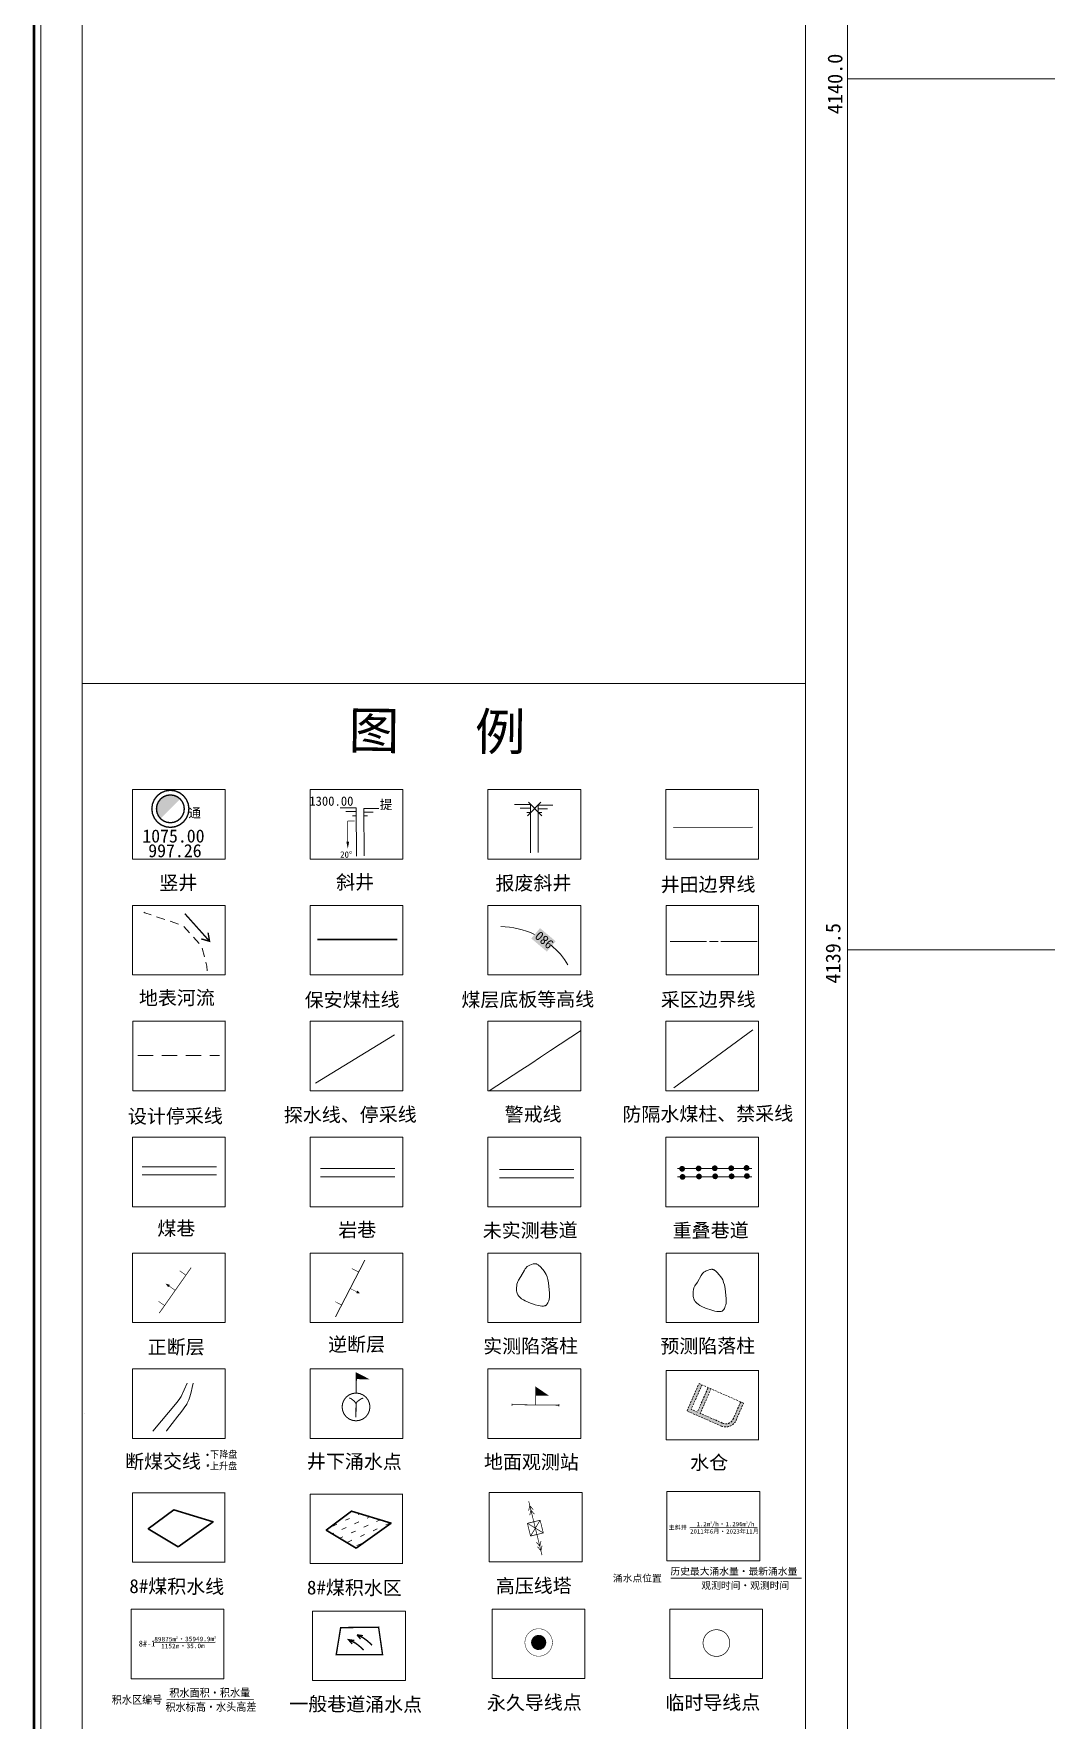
# Model space of a CAD drawing. Header units: inches. Extents: x 19725493 to 19730068, y 4137932 to 4142732.
# Drawn here: x 19725533 to 19726114, y 4139058 to 4140026 of the extents above; entities that cross this region are included whole.
import ezdxf

# ---------------------------------------------------------------- set-up
doc = ezdxf.new("R2010")
doc.units = ezdxf.units.IN
doc.header["$MEASUREMENT"] = 0
for name, pattern in [('井下积水区', [0.004, 0.0015, -0.001, 0.0015]), ('井下积水区_1', [0.004, 0.0015, -0.001, 0.0015]), ('时令河', [0.004, 0.0015, -0.001, 0.0015]), ('虚线', [0.0045, 0.00175, -0.001, 0.00175]), ('采区边界', [0.03, 0.0125, -0.001, 0.003, -0.001, 0.0125])]:
    doc.linetypes.add(name, pattern=pattern)
doc.layers.get('0').update_dxf_attribs({"lineweight": 0})
for name, color, linetype, lineweight in [('图形修饰', 7, 'Continuous', 0), ('水仓', 7, 'Continuous', 15), ('经纬网', 7, 'Continuous', 0)]:
    doc.layers.add(name, color=color, linetype=linetype, lineweight=lineweight)
doc.styles.add('仿宋', font='')
doc.styles.add('宋体', font='')
doc.styles.add('黑体', font='')
doc.styles.add('黑体_b', font='')
doc.styles.get('仿宋').set_extended_font_data('仿宋')
doc.styles.get('宋体').set_extended_font_data('宋体')
doc.styles.get('黑体').set_extended_font_data('黑体')
doc.styles.get('黑体_b').set_extended_font_data('黑体', bold=True)
doc.linetypes.add('井田边界', pattern='A,0.02,-0.002,0.0025,[22,8#煤防灭火系统图（7月份）.shx,S=3.93701e-05,R=0,X=0,Y=-0.0025],0.0025,-0.002,0.02', length=0.049)
doc.linetypes.add('县自治县旗县级市界', pattern='A,0.0015,-0.00115,[23,8#煤防灭火系统图（7月份）.shx,S=3.07087e-07,R=0,X=0,Y=0],-0.00085,0.0015', length=0.005)
doc.linetypes.add('实测陷落柱_1', pattern='A,0.006,[12,8#煤防灭火系统图（7月份）.shx,S=7.87402e-06,R=0,X=0,Y=0.001],0.001,[13,8#煤防灭火系统图（7月份）.shx,S=7.87402e-06,R=0,X=0,Y=0.001],0.006', length=0.013)
doc.linetypes.add('探水线', pattern='A,0.0075,-0.002,[24,8#煤防灭火系统图（7月份）.shx,S=9.44882e-06,R=0,X=0,Y=-0.0005],-0.0005,[25,8#煤防灭火系统图（7月份）.shx,S=2.67717e-05,R=0,X=0,Y=0.0017],-0.0025,0.0075', length=0.02)
doc.linetypes.add('推断陷落柱_1_1', pattern='A,-0.0015,0.0045,[20,8#煤防灭火系统图（7月份）.shx,S=7.87402e-06,R=0,X=0,Y=0.001],0.001,[21,8#煤防灭火系统图（7月份）.shx,S=7.87402e-06,R=0,X=0,Y=0.001],0.0045,-0.0015', length=0.013)
doc.linetypes.add('断层上盘', pattern='A,0.01,-0.00215,[3,8#煤防灭火系统图（7月份）.shx,S=3.07087e-07,R=0,X=0,Y=0],-0.00185,0.01', length=0.024)
doc.linetypes.add('断层下盘_1', pattern='A,0.01,-0.002,[16,8#煤防灭火系统图（7月份）.shx,S=5.56693e-06,R=0,X=0,Y=0],0,[17,8#煤防灭火系统图（7月份）.shx,S=5.56693e-06,R=0,X=0,Y=0],0,[18,8#煤防灭火系统图（7月份）.shx,S=5.56693e-06,R=0,X=0,Y=0],0,[19,8#煤防灭火系统图（7月份）.shx,S=5.56693e-06,R=0,X=0,Y=0],-0.002,0.01', length=0.024)
doc.linetypes.add('防水危险区警戒线', pattern='A,0.0075,-0.0025,[26,8#煤防灭火系统图（7月份）.shx,S=1.39213e-05,R=0,X=0,Y=0],0,[27,8#煤防灭火系统图（7月份）.shx,S=1.39213e-05,R=0,X=0,Y=0],0,[28,8#煤防灭火系统图（7月份）.shx,S=1.39213e-05,R=0,X=0,Y=0],0,[29,8#煤防灭火系统图（7月份）.shx,S=1.39213e-05,R=0,X=0,Y=0],-0.0025,0.0075', length=0.02)

# ---------------------------------------------------------------- blocks, each defined once
blk = doc.blocks.new('单线正断层')
blk.add_hatch(color=0).paths.add_polyline_path([(10, 0), (6.3, 1.3), (6.3, -1.3)], flags=17)
at = {"color": 0}
for points, const_width in [([(0, -25), (0, 25)], 0.625), ([(0, 16.7), (6.3, 16.7)], 0.469), ([(6.3, 0), (0, 0)], 0.469), ([(0, -16.7), (6.3, -16.7)], 0.469)]:
    blk.add_lwpolyline(points, dxfattribs=dict(at, const_width=const_width))
blk = doc.blocks.new('依比例尺的电线塔')
at = {"color": 0, "const_width": 0.399}
for points in [[(0, 0), (-15.96, 0)], [(-13.3, 0), (-10.65, 1.35)], [(-13.3, 0), (-10.65, -1.35)], [(-10.64, 0), (-7.99, 1.35)], [(-10.64, 0), (-7.99, -1.35)], [(0, 0), (-3.76, 3.76)], [(-3.76, 3.76), (3.76, 3.76), (3.76, -3.76), (-3.76, -3.76), (-3.76, 3.76)], [(0, 0), (-3.76, -3.76)], [(0, 0), (3.76, 3.76)], [(0, 0), (3.76, -3.76)], [(0, 0), (15.96, 0)], [(10.64, 0), (7.99, 1.35)], [(10.64, 0), (7.99, -1.35)], [(13.3, 0), (10.65, 1.35)], [(13.3, 0), (10.65, -1.35)]]:
    blk.add_lwpolyline(points, dxfattribs=at)
blk = doc.blocks.new('单线逆断层1_1')
blk.add_hatch(color=0).paths.add_polyline_path([(0, 6.38), (-0.86, 4.25), (0.84, 4.25)], flags=17)
at = {"color": 0, "const_width": 0.319}
for points in [[(-10.64, 0), (-10.64, -4.26)], [(0, 0), (0, 4.26)], [(10.64, 0), (10.64, -4.26)]]:
    blk.add_lwpolyline(points, dxfattribs=at)
blk = doc.blocks.new('巷道底板高程')
blk.add_hatch(color=0).paths.add_polyline_path([(0.66, 0), (0.64, 0.17), (0.58, 0.33), (0.47, 0.47), (0.33, 0.58), (0.17, 0.64), (0, 0.66), (-0.17, 0.64), (-0.33, 0.58), (-0.47, 0.47), (-0.58, 0.33), (-0.64, 0.17), (-0.66, 0), (-0.64, -0.17), (-0.58, -0.33), (-0.47, -0.47), (-0.33, -0.58), (-0.17, -0.64), (0, -0.66), (0.17, -0.64), (0.33, -0.58), (0.47, -0.47), (0.58, -0.33), (0.64, -0.17)], flags=17)
blk = doc.blocks.new('河流方向')
at = {"color": 0, "const_width": 1.2}
for points in [[(0, 0), (-40, 0)], [(-8, 4), (0, 0), (-8, -4)]]:
    blk.add_lwpolyline(points, dxfattribs=at)
blk = doc.blocks.new('河流观测站')
at = {"true_color": 0xff0000}
blk.add_hatch(color=1, dxfattribs=at).paths.add_polyline_path([(-0.09, 8), (-0.09, 4), (5.91, 4)], flags=17)
at = {"color": 7, "const_width": 0.3}
for points in [[(-10.04, 0.41), (-10.04, -0.59)], [(10, 0), (-10, 0)], [(10.13, -0.5), (10.13, 0.5)]]:
    blk.add_lwpolyline(points, dxfattribs=at)
at = {"color": 1, "true_color": 0xff0000, "const_width": 0.3}
blk.add_lwpolyline([(0, 0), (0, 4)], dxfattribs=at)
blk = doc.blocks.new('井下涌水点观测站')
at = {"true_color": 0xff0000}
blk.add_hatch(color=1, dxfattribs=at).paths.add_polyline_path([(-0.18, 10), (-0.18, 8), (3.82, 8)], flags=17)
at = {"color": 1, "true_color": 0xff0000, "const_width": 0.3}
for points in [[(0, 4), (0, 8)], [(-1.98, 2.57), (-1.48, 2.39), (-1.02, 2.02), (-0.57, 1.7), (0, 1)], [(0, 1), (0.3, 1.52), (0.93, 1.98), (1.43, 2.34), (2.02, 2.57)], [(0, -3), (0, 1)]]:
    blk.add_lwpolyline(points, dxfattribs=at)
at = {"color": 7, "const_width": 0.3}
blk.add_lwpolyline([(4, 0), (3.86, 1.04), (3.46, 2), (2.83, 2.83), (2, 3.46), (1.04, 3.86), (0, 4), (-1.04, 3.86), (-2, 3.46), (-2.83, 2.83), (-3.46, 2), (-3.86, 1.04), (-4, 0), (-3.86, -1.04), (-3.46, -2), (-2.83, -2.83), (-2, -3.46), (-1.04, -3.86), (0, -4), (1.04, -3.86), (2, -3.46), (2.83, -2.83), (3.46, -2), (3.86, -1.04), (4, 0)], dxfattribs=at)
blk = doc.blocks.new('一般巷道涌水点')
at = {"color": 7, "const_width": 0.3}
blk.add_lwpolyline([(0, 0), (10, 0), (9.14, 5.95), (0.96, 5.86), (0, 0)], dxfattribs=at)
at = {"color": 5, "true_color": 0x0000ff, "const_width": 0.3}
for points in [[(4.48, 4.3), (5.75, 4.11)], [(4.48, 4.3), (5.25, 3.39)], [(4.48, 4.3), (5.89, 3.61), (6.57, 3.11), (7.16, 2.61), (7.75, 2.07)], [(3.93, 3.07), (2.66, 3.25), (3.43, 2.34)], [(2.66, 3.25), (4.07, 2.57), (4.75, 2.07), (5.34, 1.57), (5.93, 1.02)]]:
    blk.add_lwpolyline(points, dxfattribs=at)
blk = doc.blocks.new('变坡点1')
for points in [[(11.97, -3.19), (11.97, -4.79)], [(11.97, -4.79), (15.96, -3.99), (11.97, -3.19)]]:
    blk.add_hatch(color=0).paths.add_polyline_path(points, flags=17)
at = {"color": 0, "const_width": 0.399}
for points in [[(0, -3.99), (0, 0)], [(11.97, -3.99), (0, -3.99)]]:
    blk.add_lwpolyline(points, dxfattribs=at)
blk = doc.blocks.new('圆形竖井_1')
blk.add_hatch(color=0).paths.add_polyline_path([(-6.91, -3.99), (-7.45, -3.19), (-7.71, -2.06), (-8.05, -0.99), (-7.98, 0), (-7.71, 2.06), (-7.45, 3.19), (-5.64, 5.64), (-3.99, 6.91), (-2.68, 7.67), (-0.99, 8.05), (0.65, 8.05), (2.06, 7.71), (3.99, 6.91), (5.64, 5.64), (-5.64, -5.64)], flags=17)
at = {"color": 0, "const_width": 0.798}
for points in [[(10.64, 0), (10.28, 2.76), (9.21, 5.32), (7.52, 7.52), (5.32, 9.21), (2.76, 10.28), (0, 10.64), (-2.76, 10.28), (-5.32, 9.21), (-7.52, 7.52), (-9.21, 5.32), (-10.28, 2.76), (-10.64, 0), (-10.28, -2.76), (-9.21, -5.32), (-7.52, -7.52), (-5.32, -9.21), (-2.76, -10.28), (0, -10.64), (2.76, -10.28), (5.32, -9.21), (7.52, -7.52), (9.21, -5.32), (10.28, -2.76), (10.64, 0)], [(7.98, 0), (7.71, 2.06), (6.91, 3.99), (5.64, 5.64), (3.99, 6.91), (2.06, 7.71), (0, 7.98), (-2.06, 7.71), (-3.99, 6.91), (-5.64, 5.64), (-6.91, 3.99), (-7.71, 2.06), (-7.98, 0), (-7.71, -2.06), (-6.91, -3.99), (-5.64, -5.64), (-3.99, -6.91), (-2.06, -7.71), (0, -7.98), (2.06, -7.71), (3.99, -6.91), (5.64, -5.64), (6.91, -3.99), (7.71, -2.06), (7.98, 0)]]:
    blk.add_lwpolyline(points, dxfattribs=at)

msp = doc.modelspace()

# ---------------------------------------------------------------- hatches: boundary and pattern name
msp.add_hatch(color=256).paths.add_polyline_path([(19725935.98, 4139230.13), (19725940.26, 4139239.87), (19725940.26, 4139239.87)], flags=17)
msp.add_hatch(color=256).paths.add_polyline_path([(19725935.98, 4139230.13), (19725940.26, 4139239.87), (19725940.26, 4139239.87)], flags=17)
msp.add_hatch(color=256).paths.add_polyline_path([(19725935.98, 4139230.13), (19725940.26, 4139239.87), (19725940.26, 4139239.87)], flags=17)
at = {"layer": '图形修饰', "true_color": 0xffffff}
msp.add_hatch(color=7, dxfattribs=at).paths.add_polyline_path([(19725832.41, 4139505.01), (19725827.4, 4139499.06), (19725818.47, 4139506.57), (19725823.48, 4139512.52)], flags=17)
at = {"layer": '图形修饰'}
for points in [[(19725906.68, 4139374.32), (19725906.59, 4139374.92), (19725906.29, 4139375.45), (19725905.82, 4139375.83), (19725905.25, 4139376.02), (19725904.64, 4139375.99), (19725904.09, 4139375.75), (19725903.66, 4139375.32), (19725903.41, 4139374.77), (19725903.37, 4139374.17), (19725903.56, 4139373.59), (19725903.93, 4139373.12), (19725904.46, 4139372.81), (19725905.06, 4139372.71), (19725905.65, 4139372.84), (19725906.16, 4139373.16), (19725906.52, 4139373.65), (19725906.68, 4139374.24)], [(19725916.13, 4139374.54), (19725916.04, 4139375.14), (19725915.74, 4139375.67), (19725915.27, 4139376.05), (19725914.69, 4139376.24), (19725914.09, 4139376.21), (19725913.53, 4139375.97), (19725913.1, 4139375.55), (19725912.85, 4139374.99), (19725912.82, 4139374.39), (19725913, 4139373.81), (19725913.38, 4139373.34), (19725913.9, 4139373.03), (19725914.5, 4139372.93), (19725915.09, 4139373.06), (19725915.6, 4139373.38), (19725915.96, 4139373.87), (19725916.12, 4139374.46)], [(19725925.41, 4139374.65), (19725925.32, 4139375.25), (19725925.02, 4139375.78), (19725924.55, 4139376.16), (19725923.97, 4139376.35), (19725923.37, 4139376.33), (19725922.81, 4139376.08), (19725922.38, 4139375.66), (19725922.13, 4139375.1), (19725922.1, 4139374.5), (19725922.28, 4139373.92), (19725922.66, 4139373.45), (19725923.18, 4139373.14), (19725923.78, 4139373.04), (19725924.38, 4139373.17), (19725924.89, 4139373.49), (19725925.24, 4139373.98), (19725925.4, 4139374.57)], [(19725934.86, 4139374.65), (19725934.76, 4139375.25), (19725934.46, 4139375.78), (19725934, 4139376.16), (19725933.42, 4139376.35), (19725932.82, 4139376.33), (19725932.26, 4139376.08), (19725931.83, 4139375.66), (19725931.58, 4139375.1), (19725931.54, 4139374.5), (19725931.73, 4139373.92), (19725932.11, 4139373.45), (19725932.63, 4139373.14), (19725933.23, 4139373.04), (19725933.82, 4139373.17), (19725934.33, 4139373.49), (19725934.69, 4139373.98), (19725934.85, 4139374.57)], [(19725943.64, 4139374.82), (19725943.55, 4139375.42), (19725943.25, 4139375.95), (19725942.78, 4139376.33), (19725942.2, 4139376.52), (19725941.6, 4139376.49), (19725941.04, 4139376.25), (19725940.61, 4139375.82), (19725940.36, 4139375.27), (19725940.33, 4139374.66), (19725940.51, 4139374.09), (19725940.89, 4139373.61), (19725941.41, 4139373.31), (19725942.01, 4139373.21), (19725942.61, 4139373.33), (19725943.12, 4139373.66), (19725943.47, 4139374.15), (19725943.63, 4139374.73)], [(19725943.86, 4139370.18), (19725943.77, 4139370.78), (19725943.47, 4139371.3), (19725943, 4139371.69), (19725942.42, 4139371.88), (19725941.82, 4139371.85), (19725941.26, 4139371.61), (19725940.83, 4139371.18), (19725940.58, 4139370.63), (19725940.55, 4139370.02), (19725940.73, 4139369.45), (19725941.11, 4139368.97), (19725941.63, 4139368.67), (19725942.23, 4139368.57), (19725942.83, 4139368.69), (19725943.34, 4139369.02), (19725943.7, 4139369.51), (19725943.86, 4139370.09)], [(19725906.9, 4139369.68), (19725906.81, 4139370.28), (19725906.51, 4139370.81), (19725906.04, 4139371.19), (19725905.47, 4139371.38), (19725904.86, 4139371.35), (19725904.31, 4139371.11), (19725903.88, 4139370.68), (19725903.63, 4139370.13), (19725903.59, 4139369.53), (19725903.78, 4139368.95), (19725904.16, 4139368.48), (19725904.68, 4139368.17), (19725905.28, 4139368.07), (19725905.87, 4139368.2), (19725906.38, 4139368.52), (19725906.74, 4139369.01), (19725906.9, 4139369.6)], [(19725916.35, 4139369.9), (19725916.26, 4139370.5), (19725915.96, 4139371.03), (19725915.49, 4139371.41), (19725914.91, 4139371.6), (19725914.31, 4139371.57), (19725913.75, 4139371.33), (19725913.32, 4139370.91), (19725913.07, 4139370.35), (19725913.04, 4139369.75), (19725913.22, 4139369.17), (19725913.6, 4139368.7), (19725914.12, 4139368.39), (19725914.72, 4139368.29), (19725915.32, 4139368.42), (19725915.83, 4139368.74), (19725916.18, 4139369.23), (19725916.34, 4139369.82)], [(19725925.63, 4139370.01), (19725925.54, 4139370.61), (19725925.24, 4139371.14), (19725924.77, 4139371.52), (19725924.2, 4139371.71), (19725923.59, 4139371.69), (19725923.03, 4139371.44), (19725922.6, 4139371.02), (19725922.35, 4139370.46), (19725922.32, 4139369.86), (19725922.5, 4139369.28), (19725922.88, 4139368.81), (19725923.41, 4139368.5), (19725924, 4139368.4), (19725924.6, 4139368.53), (19725925.11, 4139368.85), (19725925.47, 4139369.34), (19725925.63, 4139369.93)], [(19725935.08, 4139370.01), (19725934.99, 4139370.61), (19725934.69, 4139371.14), (19725934.22, 4139371.52), (19725933.64, 4139371.71), (19725933.04, 4139371.69), (19725932.48, 4139371.44), (19725932.05, 4139371.02), (19725931.8, 4139370.46), (19725931.77, 4139369.86), (19725931.95, 4139369.28), (19725932.33, 4139368.81), (19725932.85, 4139368.5), (19725933.45, 4139368.4), (19725934.04, 4139368.53), (19725934.55, 4139368.85), (19725934.91, 4139369.34), (19725935.07, 4139369.93)]]:
    msp.add_hatch(color=7, dxfattribs=at).paths.add_polyline_path(points, flags=17)
at = {"layer": '图形修饰', "lineweight": 0, "true_color": 0x0000ff}
h = msp.add_hatch(dxfattribs=at)
h.set_pattern_fill('井下积水区_1_1', color=5, scale=1330, angle=24.38333, style=0, pattern_type=2)
h.set_pattern_definition([(24.383, (19725700.5574, 4139158.772), (-3.2945, 7.2682), [2.66, -5.32]), (204.383, (19725700.993, 4139154.589), (3.2945, -7.2682), [2.66, -5.32])])
h.paths.add_polyline_path([(19725700.78, 4139167.01), (19725718.03, 4139156.68), (19725737.27, 4139170.78), (19725715.37, 4139177.88)], flags=17)
at = {"layer": '图形修饰', "true_color": 0xff0000}
msp.add_hatch(color=1, dxfattribs=at).paths.add_polyline_path([(19725826.9, 4139102.38), (19725826.29, 4139104.69), (19725824.53, 4139106.3), (19725822.17, 4139106.69), (19725819.98, 4139105.73), (19725818.67, 4139103.73), (19725818.65, 4139101.34), (19725819.94, 4139099.33), (19725822.12, 4139098.35), (19725824.48, 4139098.71), (19725826.27, 4139100.29)], flags=17)
at = {"layer": '水仓', "true_color": 0x00ff00}
for points in [[(19725914.73, 4139251.11), (19725907.82, 4139235.38), (19725925.93, 4139227.42), (19725926.66, 4139229.08), (19725915.39, 4139234.03), (19725921.59, 4139248.15), (19725919.93, 4139248.87), (19725913.74, 4139234.75), (19725910.2, 4139236.31), (19725916.39, 4139250.39)], [(19725938.61, 4139240.6), (19725934.33, 4139230.86), (19725933.59, 4139229.65), (19725932.28, 4139228.59), (19725930.72, 4139228.07), (19725929.51, 4139228.05), (19725926.66, 4139229.08), (19725925.93, 4139227.42), (19725926.71, 4139227.08), (19725928.47, 4139226.41), (19725930.05, 4139226.21), (19725931.71, 4139226.43), (19725933.41, 4139227.15), (19725934.6, 4139228.09), (19725935.98, 4139230.13), (19725940.26, 4139239.87)]]:
    msp.add_hatch(color=3, dxfattribs=at).paths.add_polyline_path(points, flags=17)

# ---------------------------------------------------------------- linework, layer by layer
at = {"flags": 128}
msp.add_lwpolyline([(19725562.9, 4140056.72), (19725562.9, 4140690.58), (19725975.8, 4140690.58), (19725975.8, 4139904.02)], dxfattribs=at)
at = {"linetype": 'Continuous', "flags": 128}
msp.add_lwpolyline([(19725560.81, 4139653.02), (19725975.81, 4139653.02), (19725975.81, 4138831.02), (19725560.81, 4138831.02), (19725560.81, 4139653.02)], dxfattribs=at)
at = {"layer": '图形修饰', "lineweight": 5}
for p, q in [((19725560.81, 4142500), (19725560.81, 4138000)), ((19725975.81, 4138000), (19725975.81, 4142500)), ((19725560.81, 4138853), (19725560.81, 4139459.48)), ((19725560.81, 4139459.48), (19725560.81, 4138657.53)), ((19725894.42, 4139272.16), (19725894.42, 4139272.16)), ((19725562.14, 4139234.15), (19725562.14, 4139234.15)), ((19725588.31, 4139205.66), (19725588.31, 4139205.66)), ((19725641.51, 4139205.66), (19725641.51, 4139205.66))]:
    msp.add_line(p, q, dxfattribs=at)
at = {"layer": '图形修饰', "color": 1, "lineweight": 5, "true_color": 0xff0000}
for p, q in [((19725823.88, 4139584.82), (19725816.23, 4139576.95)), ((19725816.89, 4139584.88), (19725824.46, 4139576.89)), ((19725706.07, 4139289.47), (19725722.93, 4139321.87))]:
    msp.add_line(p, q, dxfattribs=at)
at = {"layer": '图形修饰', "color": 1, "lineweight": 30, "true_color": 0xff0000}
msp.add_line((19725695.86, 4139505.91), (19725741.6, 4139505.91), dxfattribs=at)
at = {"layer": '图形修饰', "color": 1, "linetype": '探水线', "lineweight": 5, "ltscale": 1250, "true_color": 0xff0000}
msp.add_line((19725694.72, 4139423.63), (19725739.93, 4139451.32), dxfattribs=at)
at = {"layer": '图形修饰', "color": 1, "lineweight": 9, "true_color": 0xff0000}
msp.add_line((19725900.32, 4139420.94), (19725945.59, 4139454.12), dxfattribs=at)
at = {"layer": '图形修饰', "linetype": '虚线', "lineweight": 9, "ltscale": 5000}
msp.add_line((19725592.78, 4139439.44), (19725639.62, 4139439.44), dxfattribs=at)
at = {"layer": '图形修饰', "color": 7, "linetype": 'Continuous', "lineweight": 9}
for p, q in [((19725595.17, 4139375.58), (19725637.82, 4139375.58)), ((19725595.17, 4139370.94), (19725637.82, 4139370.94))]:
    msp.add_line(p, q, dxfattribs=at)
at = {"layer": '图形修饰', "color": 30, "linetype": 'Continuous', "lineweight": 9, "true_color": 0xff8000}
for p, q in [((19725697.49, 4139374.48), (19725740.13, 4139374.48)), ((19725902.29, 4139374.47), (19725944.93, 4139374.47)), ((19725697.49, 4139369.84), (19725740.13, 4139369.84)), ((19725902.29, 4139369.83), (19725944.93, 4139369.83))]:
    msp.add_line(p, q, dxfattribs=at)
at = {"layer": '图形修饰', "linetype": '县自治县旗县级市界', "lineweight": 5, "ltscale": 1064}
for p, q in [((19725800.32, 4139373.92), (19725842.96, 4139373.92)), ((19725800.32, 4139369.28), (19725842.96, 4139369.28))]:
    msp.add_line(p, q, dxfattribs=at)
at = {"layer": '图形修饰', "color": 30, "linetype": '井下积水区_1', "lineweight": 0, "ltscale": 665, "true_color": 0xff8000}
msp.add_line((19725914.73, 4139251.11), (19725940.26, 4139239.87), dxfattribs=at)
at = {"layer": '图形修饰', "color": 1, "linetype": '井下积水区', "lineweight": 5, "ltscale": 2660, "true_color": 0xff0000}
for p, q in [((19725632.23, 4139204.41), (19725633.52, 4139203.64)), ((19725632.88, 4139204.02), (19725632.49, 4139203.38)), ((19725633.27, 4139204.66), (19725632.88, 4139204.02))]:
    msp.add_line(p, q, dxfattribs=at)
at = {"layer": '图形修饰', "color": 7, "lineweight": 0}
for p, q in [((19725909.41, 4139168.36), (19725948.11, 4139168.54)), ((19725898.55, 4139139.36), (19725973.49, 4139139.36)), ((19725602.36, 4139102.47), (19725637.06, 4139102.65)), ((19725609.29, 4139069.5), (19725659.11, 4139069.77))]:
    msp.add_line(p, q, dxfattribs=at)
at = {"layer": '图形修饰', "color": 7, "lineweight": 50, "flags": 128}
msp.add_lwpolyline([(19730028, 4137972), (19730028, 4142528), (19725533, 4142528), (19725533, 4137972), (19725533, 4137972), (19730028, 4137972)], dxfattribs=at)
at = {"layer": '图形修饰', "color": 7, "lineweight": 20, "flags": 128}
msp.add_lwpolyline([(19730024, 4137976), (19730024, 4142524), (19730024, 4142524), (19725537, 4142524), (19725537, 4137976), (19730024, 4137976)], dxfattribs=at)
at = {"layer": '图形修饰', "lineweight": 5, "flags": 128}
for points in [[(19725999.81, 4138000), (19725999.81, 4142500)], [(19725642.87, 4139592.04), (19725642.87, 4139552.14), (19725642.87, 4139552.14), (19725589.67, 4139552.14), (19725589.67, 4139552.14), (19725589.67, 4139592.04), (19725642.87, 4139592.04)], [(19725691.64, 4139592.04), (19725744.84, 4139592.04), (19725744.84, 4139592.04), (19725744.84, 4139552.14), (19725744.84, 4139552.14), (19725691.64, 4139552.14), (19725691.64, 4139592.04)], [(19725793.6, 4139592.04), (19725846.8, 4139592.04), (19725846.8, 4139592.04), (19725846.8, 4139552.14), (19725846.8, 4139552.14), (19725793.6, 4139552.14), (19725793.6, 4139552.14), (19725793.6, 4139592.04)], [(19725895.57, 4139592.04), (19725948.77, 4139592.04), (19725948.77, 4139592.04), (19725948.77, 4139552.14), (19725948.77, 4139552.14), (19725895.57, 4139552.14), (19725895.57, 4139552.14), (19725895.57, 4139592.04)], [(19725589.67, 4139525.54), (19725642.87, 4139525.54), (19725642.87, 4139525.54), (19725642.87, 4139485.64), (19725642.87, 4139485.64), (19725589.67, 4139485.64), (19725589.67, 4139485.64), (19725589.67, 4139525.54)], [(19725642.87, 4139525.54), (19725642.87, 4139485.64), (19725589.67, 4139485.64), (19725589.67, 4139485.64), (19725589.67, 4139525.54), (19725642.87, 4139525.54)], [(19725691.64, 4139525.54), (19725744.84, 4139525.54), (19725744.84, 4139525.54), (19725744.84, 4139485.64), (19725744.84, 4139485.64), (19725691.64, 4139485.64), (19725691.64, 4139485.64), (19725691.64, 4139525.54)], [(19725846.8, 4139525.54), (19725846.8, 4139485.64), (19725793.6, 4139485.64), (19725793.6, 4139485.64), (19725793.6, 4139525.54), (19725846.8, 4139525.54)], [(19725948.77, 4139485.64), (19725948.77, 4139525.54), (19725948.97, 4139525.54), (19725895.79, 4139525.54), (19725895.79, 4139485.64), (19725895.79, 4139485.64), (19725948.97, 4139485.64)], [(19725642.87, 4139419.14), (19725642.87, 4139459.04), (19725643.07, 4139459.04), (19725589.89, 4139459.04), (19725589.89, 4139419.14), (19725589.89, 4139419.14), (19725643.07, 4139419.14)], [(19725691.64, 4139459.04), (19725744.84, 4139459.04), (19725744.84, 4139459.04), (19725744.84, 4139419.14), (19725744.84, 4139419.14), (19725691.64, 4139419.14), (19725691.64, 4139419.14), (19725691.64, 4139459.04)], [(19725846.8, 4139459.04), (19725846.8, 4139419.14), (19725793.6, 4139419.14), (19725793.6, 4139419.14), (19725793.6, 4139459.04), (19725846.8, 4139459.04)], [(19725948.77, 4139419.14), (19725895.57, 4139419.14), (19725895.57, 4139419.14), (19725895.57, 4139459.04), (19725948.77, 4139459.04), (19725948.77, 4139459.04), (19725948.77, 4139419.14)], [(19725589.67, 4139392.54), (19725642.87, 4139392.54), (19725642.87, 4139392.54), (19725642.87, 4139352.64), (19725642.87, 4139352.64), (19725589.67, 4139352.64), (19725589.67, 4139352.64), (19725589.67, 4139392.54)], [(19725744.84, 4139352.64), (19725744.84, 4139392.54), (19725744.84, 4139392.54), (19725691.65, 4139392.54), (19725691.65, 4139352.64), (19725691.65, 4139352.64), (19725744.84, 4139352.64)], [(19725846.8, 4139352.64), (19725793.6, 4139352.64), (19725793.6, 4139352.64), (19725793.6, 4139392.54), (19725846.8, 4139392.54), (19725846.8, 4139392.54), (19725846.8, 4139352.64)], [(19725948.77, 4139352.64), (19725895.57, 4139352.64), (19725895.57, 4139352.64), (19725895.57, 4139392.54), (19725948.77, 4139392.54), (19725948.77, 4139392.54), (19725948.77, 4139352.64)], [(19725589.67, 4139326.04), (19725642.87, 4139326.04), (19725642.87, 4139326.04), (19725642.87, 4139286.14), (19725642.87, 4139286.14), (19725589.67, 4139286.14), (19725589.67, 4139286.14), (19725589.67, 4139326.04)], [(19725744.84, 4139326.04), (19725744.84, 4139286.14), (19725691.64, 4139286.14), (19725691.64, 4139286.14), (19725691.64, 4139326.04), (19725744.84, 4139326.04)], [(19725793.6, 4139326.04), (19725846.8, 4139326.04), (19725846.8, 4139326.04), (19725846.8, 4139286.14), (19725846.8, 4139286.14), (19725793.6, 4139286.14), (19725793.6, 4139286.14), (19725793.6, 4139326.04)], [(19725948.77, 4139286.14), (19725948.77, 4139326.04), (19725948.97, 4139326.04), (19725895.79, 4139326.04), (19725895.79, 4139286.14), (19725895.79, 4139286.14), (19725948.97, 4139286.14)], [(19725642.87, 4139219.64), (19725589.67, 4139219.64), (19725589.67, 4139219.64), (19725589.67, 4139259.54), (19725642.87, 4139259.54), (19725642.87, 4139259.54), (19725642.87, 4139219.64)], [(19725744.84, 4139259.54), (19725744.84, 4139219.64), (19725691.64, 4139219.64), (19725691.64, 4139219.64), (19725691.64, 4139259.54), (19725744.84, 4139259.54)], [(19725846.8, 4139219.64), (19725793.6, 4139219.64), (19725793.6, 4139219.64), (19725793.6, 4139259.54), (19725846.8, 4139259.54), (19725846.8, 4139259.54), (19725846.8, 4139219.64)], [(19725948.77, 4139218.8), (19725948.77, 4139258.7), (19725948.97, 4139258.7), (19725895.79, 4139258.7), (19725895.79, 4139218.8), (19725895.79, 4139218.8), (19725948.97, 4139218.8)], [(19725642.71, 4139148.56), (19725642.71, 4139188.46), (19725642.91, 4139188.46), (19725589.72, 4139188.46), (19725589.72, 4139148.56), (19725589.72, 4139148.56), (19725642.91, 4139148.56)], [(19725847.56, 4139148.76), (19725794.36, 4139148.76), (19725794.36, 4139148.76), (19725794.36, 4139188.66), (19725847.56, 4139188.66), (19725847.56, 4139188.66), (19725847.56, 4139148.76)], [(19725949.51, 4139149.3), (19725896.31, 4139149.3), (19725896.31, 4139149.3), (19725896.31, 4139189.2), (19725949.51, 4139189.2), (19725949.51, 4139189.2), (19725949.51, 4139149.3)], [(19725744.6, 4139147.8), (19725744.6, 4139187.7), (19725744.8, 4139187.7), (19725691.61, 4139187.7), (19725691.61, 4139147.8), (19725691.61, 4139147.8), (19725744.8, 4139147.8)], [(19725588.88, 4139121.63), (19725642.08, 4139121.63), (19725642.08, 4139121.63), (19725642.08, 4139081.73), (19725642.08, 4139081.73), (19725588.88, 4139081.73), (19725588.88, 4139081.73), (19725588.88, 4139121.63)], [(19725746.2, 4139120.5), (19725746.2, 4139080.6), (19725693, 4139080.6), (19725693, 4139080.6), (19725693, 4139120.5), (19725746.2, 4139120.5)], [(19725796.02, 4139121.65), (19725849.22, 4139121.65), (19725849.22, 4139121.65), (19725849.22, 4139081.75), (19725849.22, 4139081.75), (19725796.02, 4139081.75), (19725796.02, 4139081.75), (19725796.02, 4139121.65)], [(19725897.98, 4139121.65), (19725951.18, 4139121.65), (19725951.18, 4139121.65), (19725951.18, 4139081.75), (19725951.18, 4139081.75), (19725897.98, 4139081.75), (19725897.98, 4139081.75), (19725897.98, 4139121.65)]]:
    msp.add_lwpolyline(points, dxfattribs=at)
at = {"layer": '图形修饰', "color": 30, "lineweight": 9, "true_color": 0xff8000, "flags": 128}
for points in [[(19725718.06, 4139581.53), (19725708.84, 4139581.56)], [(19725718.06, 4139579.4), (19725712.02, 4139579.42)], [(19725718.05, 4139576.93), (19725715.92, 4139576.93)], [(19725718.06, 4139581.53), (19725718.11, 4139553.83)], [(19725722.41, 4139576.95), (19725724.54, 4139576.94)], [(19725722.42, 4139581.21), (19725730.94, 4139581.18)], [(19725722.42, 4139581.21), (19725722.49, 4139553.93)], [(19725722.42, 4139579.08), (19725727.74, 4139579.06)], [(19725818.04, 4139583.52), (19725808.82, 4139583.55)], [(19725818.05, 4139581.39), (19725812, 4139581.41)], [(19725818.03, 4139578.91), (19725815.9, 4139578.92)], [(19725818.04, 4139583.52), (19725818.1, 4139555.82)], [(19725822.39, 4139578.94), (19725824.52, 4139578.93)], [(19725822.4, 4139581.07), (19725827.72, 4139581.05)], [(19725822.41, 4139583.19), (19725830.92, 4139583.17)], [(19725822.41, 4139583.19), (19725822.47, 4139555.92)]]:
    msp.add_lwpolyline(points, dxfattribs=at)
at = {"layer": '图形修饰', "linetype": '井田边界', "lineweight": 18, "ltscale": 814.285714, "flags": 128}
msp.add_lwpolyline([(19725945.42, 4139570.53), (19725900.06, 4139570.3)], dxfattribs=at)
at = {"layer": '图形修饰', "color": 4, "linetype": '时令河', "lineweight": 9, "ltscale": 3325, "true_color": 0x00ffff, "flags": 128}
msp.add_lwpolyline([(19725632.52, 4139487.99), (19725632.38, 4139490.71), (19725629.42, 4139502.11), (19725618.57, 4139514.02), (19725596.81, 4139521.28), (19725596.25, 4139521.75)], dxfattribs=at)
at = {"layer": '图形修饰', "color": 1, "linetype": '采区边界', "lineweight": 15, "ltscale": 1666.666667, "true_color": 0xff0000, "flags": 128}
msp.add_lwpolyline([(19725948.14, 4139504.8), (19725897.68, 4139504.82)], dxfattribs=at)
at = {"layer": '图形修饰', "color": 1, "linetype": '防水危险区警戒线', "lineweight": 5, "ltscale": 1250, "true_color": 0xff0000, "flags": 128}
msp.add_lwpolyline([(19725794.29, 4139419.14), (19725812.5, 4139430.94), (19725818.14, 4139434.69), (19725823.78, 4139438.45), (19725829.47, 4139442.23), (19725846.63, 4139453.64)], dxfattribs=at)
at = {"layer": '图形修饰', "color": 1, "linetype": '实测陷落柱_1', "lineweight": 5, "ltscale": 1227.692308, "true_color": 0xff0000, "flags": 128}
msp.add_lwpolyline([(19725810.65, 4139309.62), (19725810.48, 4139309.17), (19725810.24, 4139308.22), (19725810.08, 4139307.24), (19725810, 4139306.26), (19725809.99, 4139305.28), (19725810.07, 4139304.32), (19725810.19, 4139303.62), (19725810.36, 4139302.95), (19725810.55, 4139302.42), (19725810.69, 4139302.11), (19725810.89, 4139301.77), (19725811.13, 4139301.46), (19725811.48, 4139301.05), (19725812.06, 4139300.49), (19725812.93, 4139299.81), (19725813.9, 4139299.19), (19725814.93, 4139298.63), (19725817.15, 4139297.65), (19725820.7, 4139296.37), (19725822.47, 4139295.89), (19725823.61, 4139295.68), (19725824.43, 4139295.6), (19725824.95, 4139295.58), (19725825.46, 4139295.61), (19725825.83, 4139295.66), (19725826.18, 4139295.74), (19725826.4, 4139295.81), (19725826.61, 4139295.9), (19725826.82, 4139296), (19725826.92, 4139296.06), (19725827.01, 4139296.13), (19725827.11, 4139296.2), (19725827.28, 4139296.38), (19725827.44, 4139296.57), (19725827.66, 4139296.89), (19725827.93, 4139297.36), (19725828.17, 4139297.87), (19725828.46, 4139298.69), (19725828.7, 4139299.54), (19725828.87, 4139300.47), (19725828.96, 4139301.54), (19725828.96, 4139302.97), (19725828.31, 4139308.94), (19725827.91, 4139310.94), (19725827.5, 4139312.38), (19725827.16, 4139313.31), (19725826.95, 4139313.76), (19725826.4, 4139314.75), (19725825.77, 4139315.7), (19725825.06, 4139316.61), (19725823.56, 4139318.24), (19725822.79, 4139318.94), (19725822.38, 4139319.24), (19725821.97, 4139319.51), (19725821.65, 4139319.67), (19725821.43, 4139319.76), (19725821.21, 4139319.83), (19725821.09, 4139319.86), (19725820.94, 4139319.88), (19725820.79, 4139319.89), (19725820.48, 4139319.89), (19725820.01, 4139319.84), (19725819.54, 4139319.75), (19725818.59, 4139319.46), (19725817.54, 4139319.05), (19725816.89, 4139318.72), (19725816.42, 4139318.44), (19725816.13, 4139318.23), (19725815.99, 4139318.11), (19725815.7, 4139317.84), (19725815.44, 4139317.54), (19725814.95, 4139316.91), (19725814.51, 4139316.24), (19725812.55, 4139312.6), (19725811.06, 4139310.4), (19725810.84, 4139310.02), (19725810.65, 4139309.62)], dxfattribs=at)
at = {"layer": '图形修饰', "color": 1, "linetype": '推断陷落柱_1_1', "lineweight": 0, "ltscale": 689.969325, "true_color": 0xff0000, "flags": 128}
msp.add_lwpolyline([(19725911.97, 4139306.43), (19725911.81, 4139305.97), (19725911.56, 4139305.03), (19725911.4, 4139304.05), (19725911.32, 4139303.06), (19725911.32, 4139302.08), (19725911.4, 4139301.12), (19725911.51, 4139300.43), (19725911.68, 4139299.75), (19725911.87, 4139299.22), (19725912.01, 4139298.92), (19725912.22, 4139298.58), (19725912.45, 4139298.26), (19725912.8, 4139297.86), (19725913.39, 4139297.3), (19725914.26, 4139296.62), (19725915.22, 4139296), (19725916.25, 4139295.44), (19725918.48, 4139294.45), (19725922.03, 4139293.17), (19725923.8, 4139292.69), (19725924.93, 4139292.49), (19725925.75, 4139292.4), (19725926.28, 4139292.39), (19725926.79, 4139292.42), (19725927.15, 4139292.47), (19725927.5, 4139292.55), (19725927.73, 4139292.62), (19725927.94, 4139292.7), (19725928.15, 4139292.81), (19725928.25, 4139292.87), (19725928.34, 4139292.94), (19725928.43, 4139293.01), (19725928.6, 4139293.19), (19725928.77, 4139293.38), (19725928.99, 4139293.7), (19725929.26, 4139294.17), (19725929.49, 4139294.68), (19725929.79, 4139295.49), (19725930.02, 4139296.35), (19725930.2, 4139297.28), (19725930.29, 4139298.35), (19725930.29, 4139299.78), (19725929.63, 4139305.75), (19725929.24, 4139307.75), (19725928.83, 4139309.19), (19725928.48, 4139310.12), (19725928.28, 4139310.57), (19725927.73, 4139311.56), (19725927.09, 4139312.51), (19725926.39, 4139313.42), (19725924.89, 4139315.05), (19725924.11, 4139315.75), (19725923.71, 4139316.05), (19725923.3, 4139316.31), (19725922.97, 4139316.48), (19725922.76, 4139316.57), (19725922.53, 4139316.64), (19725922.42, 4139316.67), (19725922.27, 4139316.69), (19725922.12, 4139316.7), (19725921.81, 4139316.7), (19725921.34, 4139316.65), (19725920.86, 4139316.55), (19725919.92, 4139316.27), (19725918.87, 4139315.86), (19725918.21, 4139315.53), (19725917.75, 4139315.24), (19725917.45, 4139315.03), (19725917.31, 4139314.92), (19725917.03, 4139314.65), (19725916.77, 4139314.35), (19725916.28, 4139313.72), (19725915.84, 4139313.05), (19725913.87, 4139309.41), (19725912.39, 4139307.21), (19725912.17, 4139306.82), (19725911.97, 4139306.43)], dxfattribs=at)
at = {"layer": '图形修饰', "color": 1, "linetype": '断层上盘', "lineweight": 5, "ltscale": 1330, "true_color": 0xff0000, "flags": 128}
msp.add_lwpolyline([(19725601.33, 4139223.83), (19725615.35, 4139240.39), (19725616.89, 4139242.57), (19725617.59, 4139243.7), (19725621.08, 4139251.38)], dxfattribs=at)
at = {"layer": '图形修饰', "color": 1, "linetype": '断层下盘_1', "lineweight": 5, "ltscale": 1330, "true_color": 0xff0000, "flags": 128}
msp.add_lwpolyline([(19725609.08, 4139223.88), (19725609.09, 4139223.9), (19725609.11, 4139223.93), (19725609.12, 4139223.95), (19725609.13, 4139223.97), (19725612.34, 4139228.24), (19725615.73, 4139232.38), (19725617.39, 4139234.48), (19725618.97, 4139236.6), (19725619.71, 4139237.69), (19725620.42, 4139238.79), (19725620.76, 4139239.35), (19725621.08, 4139239.92), (19725621.66, 4139241.08), (19725621.91, 4139241.69), (19725622.14, 4139242.32), (19725622.55, 4139243.58), (19725623.25, 4139246.17), (19725623.89, 4139248.8), (19725624.56, 4139251.4)], dxfattribs=at)
at = {"layer": '图形修饰', "color": 30, "linetype": '井下积水区_1', "lineweight": 0, "ltscale": 665, "true_color": 0xff8000, "flags": 128}
for points in [[(19725927.49, 4139226.74), (19725925.93, 4139227.42), (19725913.01, 4139233.1), (19725907.82, 4139235.38), (19725914.73, 4139251.11)], [(19725927.49, 4139226.74), (19725925.93, 4139227.42), (19725913.01, 4139233.1), (19725907.82, 4139235.38), (19725914.73, 4139251.11)], [(19725927.49, 4139226.74), (19725925.93, 4139227.42), (19725913.01, 4139233.1), (19725907.82, 4139235.38), (19725914.73, 4139251.11)], [(19725927.49, 4139226.74), (19725925.93, 4139227.42), (19725913.01, 4139233.1), (19725907.82, 4139235.38), (19725914.73, 4139251.11)], [(19725927.49, 4139226.74), (19725925.93, 4139227.42), (19725913.01, 4139233.1), (19725907.82, 4139235.38), (19725914.73, 4139251.11)], [(19725927.49, 4139226.74), (19725925.93, 4139227.42), (19725913.01, 4139233.1), (19725907.82, 4139235.38), (19725914.73, 4139251.11)], [(19725927.49, 4139226.74), (19725925.93, 4139227.42), (19725913.01, 4139233.1), (19725907.82, 4139235.38), (19725914.73, 4139251.11)], [(19725916.39, 4139250.39), (19725910.2, 4139236.31), (19725913.74, 4139234.75), (19725918.44, 4139245.47), (19725919.93, 4139248.87)], [(19725916.39, 4139250.39), (19725910.2, 4139236.31), (19725913.74, 4139234.75), (19725918.44, 4139245.47), (19725919.93, 4139248.87)], [(19725916.39, 4139250.39), (19725910.2, 4139236.31), (19725913.74, 4139234.75), (19725918.44, 4139245.47), (19725919.93, 4139248.87)], [(19725916.39, 4139250.39), (19725910.2, 4139236.31), (19725913.74, 4139234.75), (19725918.44, 4139245.47), (19725919.93, 4139248.87)], [(19725916.39, 4139250.39), (19725910.2, 4139236.31), (19725913.74, 4139234.75), (19725918.44, 4139245.47), (19725919.93, 4139248.87)], [(19725916.39, 4139250.39), (19725910.2, 4139236.31), (19725913.74, 4139234.75), (19725918.44, 4139245.47), (19725919.93, 4139248.87)], [(19725916.39, 4139250.39), (19725910.2, 4139236.31), (19725913.74, 4139234.75), (19725918.44, 4139245.47), (19725919.93, 4139248.87)], [(19725916.39, 4139250.39), (19725910.2, 4139236.31), (19725913.74, 4139234.75), (19725918.44, 4139245.47), (19725919.93, 4139248.87)], [(19725921.59, 4139248.15), (19725920.1, 4139244.74), (19725915.39, 4139234.03), (19725926.66, 4139229.08), (19725928.22, 4139228.4)], [(19725921.59, 4139248.15), (19725920.1, 4139244.74), (19725915.39, 4139234.03), (19725926.66, 4139229.08), (19725928.22, 4139228.4)], [(19725921.59, 4139248.15), (19725920.1, 4139244.74), (19725915.39, 4139234.03), (19725926.66, 4139229.08), (19725928.22, 4139228.4)], [(19725921.59, 4139248.15), (19725920.1, 4139244.74), (19725915.39, 4139234.03), (19725926.66, 4139229.08), (19725928.22, 4139228.4)], [(19725921.59, 4139248.15), (19725920.1, 4139244.74), (19725915.39, 4139234.03), (19725926.66, 4139229.08), (19725928.22, 4139228.4)], [(19725921.59, 4139248.15), (19725920.1, 4139244.74), (19725915.39, 4139234.03), (19725926.66, 4139229.08), (19725928.22, 4139228.4)], [(19725921.59, 4139248.15), (19725920.1, 4139244.74), (19725915.39, 4139234.03), (19725926.66, 4139229.08), (19725928.22, 4139228.4)], [(19725921.59, 4139248.15), (19725920.1, 4139244.74), (19725915.39, 4139234.03), (19725926.66, 4139229.08), (19725928.22, 4139228.4)], [(19725938.61, 4139240.6), (19725934.33, 4139230.86)], [(19725938.61, 4139240.6), (19725934.33, 4139230.86)], [(19725938.61, 4139240.6), (19725934.33, 4139230.86)], [(19725938.61, 4139240.6), (19725934.33, 4139230.86)], [(19725938.61, 4139240.6), (19725934.33, 4139230.86)], [(19725938.61, 4139240.6), (19725934.33, 4139230.86)], [(19725938.61, 4139240.6), (19725934.33, 4139230.86)], [(19725935.98, 4139230.13), (19725940.26, 4139239.87)], [(19725935.98, 4139230.13), (19725940.26, 4139239.87)], [(19725935.98, 4139230.13), (19725940.26, 4139239.87)], [(19725935.98, 4139230.13), (19725940.26, 4139239.87)], [(19725935.98, 4139230.13), (19725940.26, 4139239.87)], [(19725935.98, 4139230.13), (19725940.26, 4139239.87)], [(19725935.98, 4139230.13), (19725940.26, 4139239.87)], [(19725935.98, 4139230.13), (19725940.26, 4139239.87)]]:
    msp.add_lwpolyline(points, dxfattribs=at)
at = {"layer": '图形修饰', "color": 5, "lineweight": 30, "true_color": 0x0000ff, "flags": 128}
for points in [[(19725615.95, 4139157.44), (19725598.69, 4139167.78), (19725613.28, 4139178.65), (19725635.89, 4139171.78), (19725615.95, 4139157.44)], [(19725718.03, 4139156.68), (19725700.78, 4139167.01), (19725715.37, 4139177.88), (19725737.98, 4139171.02), (19725718.03, 4139156.68)]]:
    msp.add_lwpolyline(points, dxfattribs=at)
at = {"layer": '图形修饰', "color": 7}
for points, const_width in [([(19725830.58, 4139102.51, -1), (19725814.8, 4139102.51, -1), (19725830.58, 4139102.51)], 0.25), ([(19725932.34, 4139102.18, -1), (19725917.03, 4139102.18, -1), (19725932.34, 4139102.18)], 0.4)]:
    msp.add_lwpolyline(points, format="xyb", dxfattribs=dict(at, const_width=const_width))
at = {"layer": '图形修饰', "const_width": 0.25}
msp.add_lwpolyline([(19725826.9, 4139102.51, -1), (19725818.49, 4139102.51, -1), (19725826.9, 4139102.51)], format="xyb", dxfattribs=at)
at = {"layer": '图形修饰', "color": 7, "lineweight": 9}
for start, end in [(64.36376, 89.65819), (30.96873, 49.84594)]:
    msp.add_arc((19725800.77, 4139468.22), 45.15, start, end, dxfattribs=at)
at = {"layer": '图形修饰', "color": 30, "linetype": '井下积水区_1', "lineweight": 0, "ltscale": 665, "true_color": 0xff8000}
for radius, start, end in [(6.46, 246.70204, 336.79924), (4.65, 246.8603, 337.09157)]:
    msp.add_arc((19725930.05, 4139232.67), radius, start, end, dxfattribs=at)
at = {"layer": '经纬网', "color": 18, "lineweight": 9, "true_color": 0x260000, "flags": 128}
for points in [[(19725999.81, 4140000), (19730000, 4140000)], [(19725999.81, 4139500), (19730000, 4139500)]]:
    msp.add_lwpolyline(points, dxfattribs=at)

# ---------------------------------------------------------------- block references
at = {"layer": '图形修饰'}
for name, p, rotation in [('圆形竖井_1', (19725611.39, 4139581), 0.3133649035358924), ('变坡点1', (19725717.17, 4139574.07), 269.9999999955555)]:
    msp.add_blockref(name, p, dxfattribs=dict(at, rotation=rotation))
at = {"layer": '图形修饰', "color": 4, "true_color": 0x00ffff, "xscale": 0.532, "yscale": 0.665, "rotation": 311.8134459282978}
msp.add_blockref('河流方向', (19725633.88, 4139504.97), dxfattribs=at)
at = {"layer": '图形修饰', "color": 1, "true_color": 0xff0000, "xscale": 0.6809600000000001, "yscale": 0.6384000000000001, "rotation": 144.9698132951515}
msp.add_blockref('单线正断层', (19725614.18, 4139304.61), dxfattribs=at)
at = {"layer": '图形修饰', "color": 1, "true_color": 0xff0000}
for name, p, rotation in [('单线逆断层1_1', (19725714.52, 4139305.7), 243.1816915509149), ('巷道底板高程', (19725632.67, 4139210.22), 0.3133649035358924)]:
    msp.add_blockref(name, p, dxfattribs=dict(at, rotation=rotation))
at = {"layer": '图形修饰', "color": 7}
for name, p, xscale, yscale, rotation in [('井下涌水点观测站', (19725717.91, 4139237.7), 1.995, 1.995, 359.3833333255556), ('一般巷道涌水点', (19725706.54, 4139095.45), 2.66, 2.66, 359.9999999955555)]:
    msp.add_blockref(name, p, dxfattribs=dict(at, xscale=xscale, yscale=yscale, rotation=rotation))
at = {"layer": '图形修饰', "xscale": 1.33, "yscale": 1.33, "rotation": 359.3833333255556}
msp.add_blockref('河流观测站', (19725820.8, 4139238.85), dxfattribs=at)
msp.add_blockref('河流观测站', (19725820.8, 4139238.85), dxfattribs=at)
msp.add_blockref('河流观测站', (19725820.8, 4139238.85), dxfattribs=at)
msp.add_blockref('河流观测站', (19725820.8, 4139238.85), dxfattribs=at)
at = {"layer": '图形修饰', "color": 7, "rotation": 103.8311044141015}
msp.add_blockref('依比例尺的电线塔', (19725820.79, 4139168.13), dxfattribs=at)

# ---------------------------------------------------------------- texts
at = {"layer": '图形修饰', "color": 7}
for s, height, rotation, style, p in [('图   例', 21.28, 359.38333, '宋体', (19725713.59, 4139615.54)), ('提', 5.32, 360, '黑体', (19725731.5, 4139580.77)), ('通', 5.32, 360, '黑体', (19725621.68, 4139575.98)), ('997.26', 7.5, 360, '黑体', (19725598.7, 4139553.24)), ('20°', 3.724, 359.74664, '黑体', (19725708.79, 4139552.89)), ('竖井', 7.98, 0.31336, '仿宋', (19725605.07, 4139534.54)), ('斜井', 7.98, 0.31336, '仿宋', (19725706.51, 4139534.92)), ('报废斜井', 7.98, 0.31336, '仿宋', (19725797.93, 4139534.3)), ('井田边界线', 7.98, 0.31336, '仿宋', (19725892.69, 4139533.48)), ('地表河流', 7.98, 0.31336, '仿宋', (19725593.36, 4139468.39)), ('保安煤柱线', 7.98, 0.31336, '仿宋', (19725688.49, 4139467.26)), ('煤层底板等高线', 7.98, 0.31336, '仿宋', (19725778.38, 4139467.39)), ('采区边界线', 7.98, 0.31336, '仿宋', (19725892.75, 4139467.42)), ('探水线、停采线', 7.98, 0.31336, '仿宋', (19725676.52, 4139401.22)), ('警戒线', 7.98, 0.31336, '仿宋', (19725803.22, 4139401.6)), ('防隔水煤柱、禁采线', 7.98, 0.31336, '仿宋', (19725870.77, 4139401.65)), ('设计停采线', 7.98, 0.31336, '仿宋', (19725587.07, 4139400.48)), ('煤巷', 7.98, 0.31336, '仿宋', (19725603.94, 4139336.13)), ('岩巷', 7.98, 0.31336, '仿宋', (19725707.77, 4139335.33)), ('未实测巷道', 7.98, 0.31336, '仿宋', (19725790.6, 4139334.93)), ('重叠巷道', 7.98, 0.31336, '仿宋', (19725899.64, 4139334.93)), ('正断层', 7.98, 0.31336, '仿宋', (19725598.42, 4139267.99)), ('逆断层', 7.98, 0.31336, '仿宋', (19725701.93, 4139269.56)), ('实测陷落柱', 7.98, 0.31336, '仿宋', (19725790.9, 4139268.54)), ('预测陷落柱', 7.98, 0.31336, '仿宋', (19725892.52, 4139268.6)), ('断煤交线', 7.98, 0.31336, '仿宋', (19725585.41, 4139202.31)), ('井下涌水点', 7.98, 359.6967, '仿宋', (19725689.73, 4139202.56)), ('地面观测站', 7.98, 359.6967, '仿宋', (19725791.3, 4139202.31)), ('水仓', 7.98, 0.31336, '仿宋', (19725909.64, 4139201.74)), ('8#煤积水线', 7.98, 359.6967, '宋体', (19725587.84, 4139130.86)), ('高压线塔', 7.98, 0.31336, '仿宋', (19725798.11, 4139130.94)), ('8#煤积水区', 7.98, 359.6967, '宋体', (19725689.72, 4139130.1)), ('1152m·35.0m', 2.66, 0.31361, '黑体', (19725606.11, 4139099.12)), ('一般巷道涌水点', 7.98, 359.6967, '仿宋', (19725679.6, 4139063.3)), ('永久导线点', 7.98, 0.31336, '仿宋', (19725793, 4139063.88)), ('临时导线点', 7.98, 0.31336, '仿宋', (19725895.41, 4139063.88))]:
    msp.add_text(s, height=height, rotation=rotation, dxfattribs=dict(at, style=style)).set_placement(p)
at = {"layer": '图形修饰', "color": 1, "true_color": 0xff0000, "style": '黑体'}
for s, height, p in [('1300.00', 5.32, (19725691.09, 4139582.77)), ('1075.00', 7.5, (19725595.29, 4139561.66))]:
    msp.add_text(s, height=height, rotation=360, dxfattribs=at).set_placement(p)
at = {"layer": '图形修饰', "color": 18, "true_color": 0x000000, "style": '宋体'}
msp.add_text('980', height=5.32, rotation=139.93146, dxfattribs=at).set_placement((19725831.71, 4139504.17))
at = {"layer": '图形修饰', "color": 7}
for s, height, rotation, style, width, p in [('下降盘', 3.99, 0.31336, '仿宋', 0.933333, (19725634.19, 4139208.44)), ('上升盘', 3.99, 0.31336, '仿宋', 0.933333, (19725634.08, 4139201.78)), ('8#-1', 3.458, 0.31361, '黑体', 0.923077, (19725593.26, 4139100.16)), ('积水区编号', 4.522, 0.31361, '仿宋', 0.941176, (19725577.75, 4139067.25)), ('积水面积・积水量', 4.522, 0.31361, '仿宋', 0.941176, (19725610.77, 4139071.24)), ('积水标高・水头高差', 4.522, 0.31361, '仿宋', 0.941176, (19725608.56, 4139063.07))]:
    msp.add_text(s, height=height, rotation=rotation, dxfattribs=dict(at, style=style, width=width)).set_placement(p)
for s, height, style, p in [('主斜井', 2.5, '黑体_b', (19725897.29, 4139167.27)), ('2011年6月·2023年11月', 2.5, '黑体_b', (19725909.59, 4139165.01)), ('涌水点位置', 4, '仿宋', (19725865.29, 4139137.39)), ('历史最大涌水量・最新涌水量', 4, '仿宋', (19725898.31, 4139141.37)), ('观测时间・观测时间', 4, '仿宋', (19725916.04, 4139133.2))]:
    msp.add_text(s, height=height, dxfattribs=dict(at, style=style)).set_placement(p)
at = {"layer": '图形修饰', "color": 7, "insert": (19725929.9, 4139170.32), "char_height": 2.5, "width": 47.7312, "attachment_point": 5, "style": '黑体_b'}
msp.add_mtext('\\A1;1.2m{\\H0.5x;\\S3^ ;}/h·1.296m{\\H0.5x;\\S3^ ;}/h{\\H0.5x;\\S^ ;}', dxfattribs=at)
at = {"layer": '图形修饰', "color": 7, "insert": (19725619.86, 4139104.62), "char_height": 2.66, "width": 50.7651, "attachment_point": 5, "rotation": 0.31361, "style": '黑体'}
msp.add_mtext('\\A1;89875m{\\H0.5x;\\S2^ ;}·35949.9m{\\H0.5x;\\S3^ ;}', dxfattribs=at)
at = {"layer": '经纬网', "color": 7, "style": '宋体'}
for s, p in [('4140.0', (19725996.96, 4139979.73)), ('4139.5', (19725995.83, 4139480.74))]:
    msp.add_text(s, height=8.5, rotation=90, dxfattribs=at).set_placement(p)

doc.saveas('drawing.dxf')
